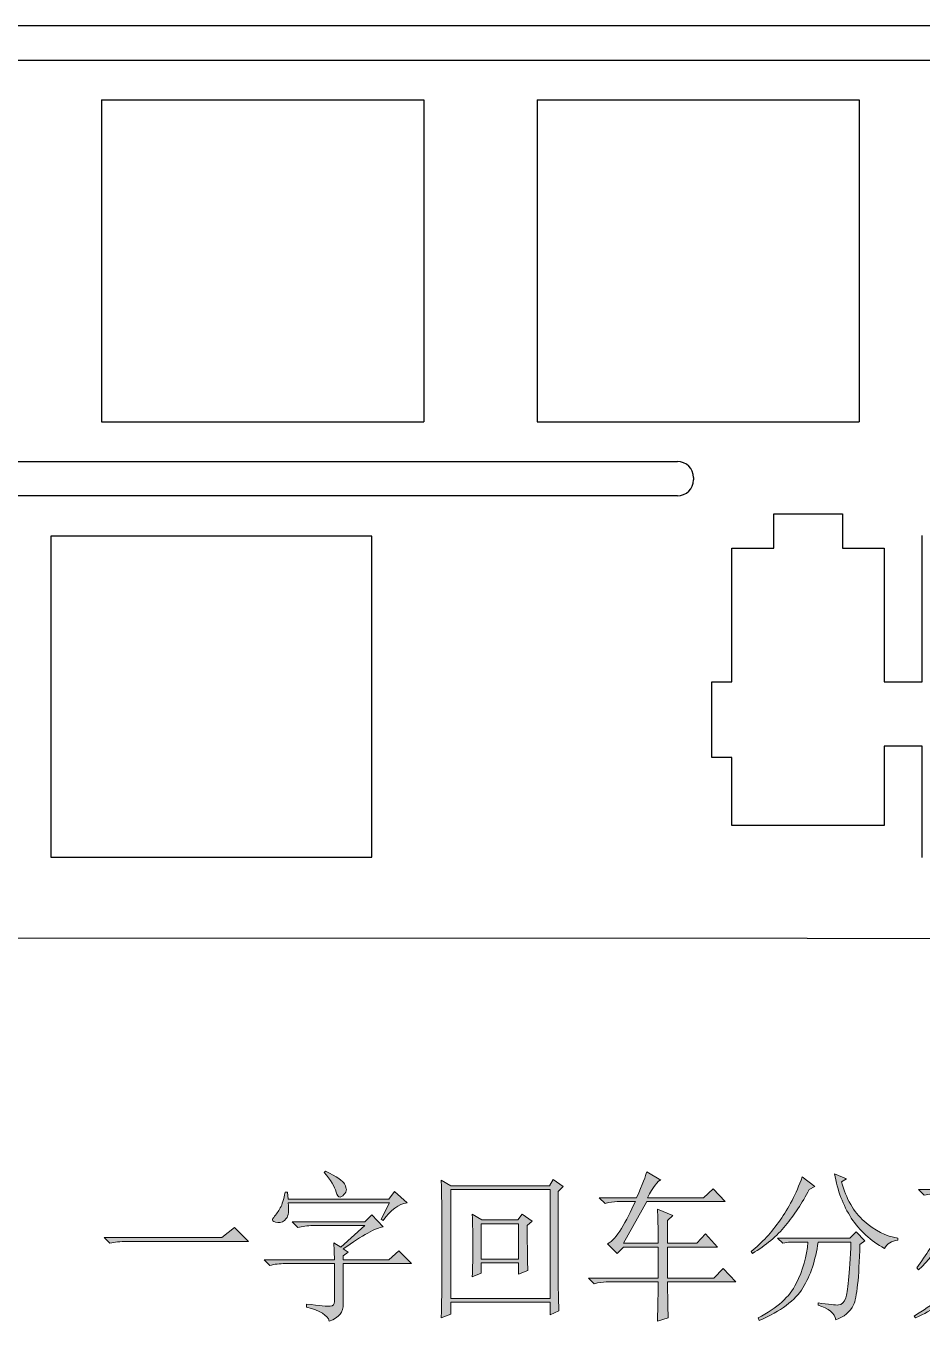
# Model space of a CAD drawing. Extents: x 1168 to 1833, y 1867 to 2135.
# Drawn here: x 1644.9 to 1684, y 2020.7 to 2077.2 of the extents above; entities that cross this region are included whole.
import ezdxf

# ---------------------------------------------------------------- set-up
doc = ezdxf.new("R2010")
doc.units = 0
doc.header["$MEASUREMENT"] = 0
doc.layers.add('_U+56FE_U+5C42 1', color=7, linetype='Continuous')

# ---------------------------------------------------------------- blocks, each defined once
blk = doc.blocks.new('block 2234')
at = {"layer": '_U+56FE_U+5C42 1'}
h = blk.add_hatch(color=7, dxfattribs=at)
h.dxf.hatch_style = 2
edge = h.paths.add_edge_path()
edge.add_spline(control_points=[(1658.386, 2023.372), (1658.386, 2023.537), (1658.376, 2023.785), (1658.357, 2024.116), (1658.357, 2024.116), (1658.662, 2023.924), (1658.662, 2023.924), (1658.662, 2023.924), (1659.71, 2024.861), (1659.71, 2024.861), (1659.71, 2024.861), (1657.447, 2024.861), (1657.447, 2024.861), (1657.209, 2024.861), (1656.988, 2024.834), (1656.785, 2024.778), (1656.785, 2024.778), (1656.537, 2025.027), (1656.537, 2025.027), (1656.537, 2025.027), (1659.71, 2025.027), (1659.71, 2025.027), (1659.71, 2025.027), (1660.014, 2025.33), (1660.014, 2025.33), (1660.014, 2025.33), (1660.51, 2024.807), (1660.51, 2024.807), (1660.197, 2024.77), (1659.617, 2024.447), (1658.771, 2023.841), (1658.771, 2023.841), (1658.992, 2023.703), (1658.992, 2023.703), (1658.992, 2023.703), (1658.771, 2023.537), (1658.771, 2023.537), (1658.771, 2023.537), (1658.771, 2023.372), (1658.771, 2023.372), (1658.771, 2023.372), (1660.758, 2023.372), (1660.758, 2023.372), (1660.758, 2023.372), (1661.199, 2023.758), (1661.199, 2023.758), (1661.199, 2023.758), (1661.751, 2023.206), (1661.751, 2023.206), (1661.751, 2023.206), (1658.771, 2023.206), (1658.771, 2023.206), (1658.771, 2023.206), (1658.771, 2021.44), (1658.771, 2021.44), (1658.79, 2021.092), (1658.588, 2020.843), (1658.165, 2020.696), (1658.092, 2020.953), (1657.76, 2021.155), (1657.172, 2021.303), (1657.172, 2021.303), (1657.172, 2021.44), (1657.172, 2021.44), (1657.742, 2021.367), (1658.086, 2021.335), (1658.206, 2021.344), (1658.326, 2021.354), (1658.386, 2021.422), (1658.386, 2021.551), (1658.386, 2021.551), (1658.386, 2023.206), (1658.386, 2023.206), (1658.386, 2023.206), (1656.234, 2023.206), (1656.234, 2023.206), (1655.994, 2023.206), (1655.773, 2023.179), (1655.572, 2023.123), (1655.572, 2023.123), (1655.323, 2023.372), (1655.323, 2023.372), (1655.323, 2023.372), (1658.386, 2023.372), (1658.386, 2023.372)], knot_values=[0, 0, 0, 0, 1, 1, 1, 2, 2, 2, 3, 3, 3, 4, 4, 4, 5, 5, 5, 6, 6, 6, 7, 7, 7, 8, 8, 8, 9, 9, 9, 10, 10, 10, 11, 11, 11, 12, 12, 12, 13, 13, 13, 14, 14, 14, 15, 15, 15, 16, 16, 16, 17, 17, 17, 18, 18, 18, 19, 19, 19, 20, 20, 20, 21, 21, 21, 22, 22, 22, 23, 23, 23, 24, 24, 24, 25, 25, 25, 26, 26, 26, 27, 27, 27, 28, 28, 28, 28], degree=3, periodic=0)
edge = h.paths.add_edge_path()
edge.add_spline(control_points=[(1658.523, 2026.021), (1658.523, 2026.021), (1658.771, 2026.021), (1658.771, 2026.021), (1658.771, 2026.021), (1660.758, 2026.021), (1660.758, 2026.021), (1660.758, 2026.021), (1661.006, 2026.351), (1661.006, 2026.351), (1661.006, 2026.351), (1661.559, 2025.854), (1661.559, 2025.854), (1661.189, 2025.8), (1660.841, 2025.542), (1660.51, 2025.082), (1660.51, 2025.082), (1660.427, 2025.138), (1660.427, 2025.138), (1660.427, 2025.138), (1660.785, 2025.854), (1660.785, 2025.854), (1660.785, 2025.854), (1656.371, 2025.854), (1656.371, 2025.854), (1656.408, 2025.523), (1656.381, 2025.293), (1656.289, 2025.165), (1656.197, 2025.036), (1656.072, 2024.98), (1655.916, 2024.999), (1655.76, 2025.018), (1655.682, 2025.055), (1655.682, 2025.109), (1655.682, 2025.146), (1655.7, 2025.183), (1655.737, 2025.22), (1655.848, 2025.349), (1655.944, 2025.486), (1656.027, 2025.634), (1656.109, 2025.781), (1656.179, 2026.011), (1656.234, 2026.323), (1656.234, 2026.323), (1656.344, 2026.323), (1656.344, 2026.323), (1656.344, 2026.323), (1656.371, 2026.021), (1656.371, 2026.021), (1656.371, 2026.021), (1658.523, 2026.021), (1658.523, 2026.021)], knot_values=[0, 0, 0, 0, 1, 1, 1, 2, 2, 2, 3, 3, 3, 4, 4, 4, 5, 5, 5, 6, 6, 6, 7, 7, 7, 8, 8, 8, 9, 9, 9, 10, 10, 10, 11, 11, 11, 12, 12, 12, 13, 13, 13, 14, 14, 14, 15, 15, 15, 16, 16, 16, 17, 17, 17, 17], degree=3, periodic=0)
edge = h.paths.add_edge_path()
edge.add_spline(control_points=[(1658.469, 2026.323), (1658.395, 2026.562), (1658.221, 2026.848), (1657.944, 2027.179), (1657.944, 2027.179), (1658, 2027.233), (1658, 2027.233), (1658.496, 2026.994), (1658.771, 2026.811), (1658.827, 2026.682), (1658.883, 2026.554), (1658.91, 2026.471), (1658.91, 2026.434), (1658.91, 2026.36), (1658.873, 2026.286), (1658.799, 2026.213), (1658.726, 2026.14), (1658.67, 2026.103), (1658.634, 2026.103), (1658.561, 2026.103), (1658.505, 2026.176), (1658.469, 2026.323)], knot_values=[0, 0, 0, 0, 1, 1, 1, 2, 2, 2, 3, 3, 3, 4, 4, 4, 5, 5, 5, 6, 6, 6, 7, 7, 7, 7], degree=3, periodic=0)
h = blk.add_hatch(color=7, dxfattribs=at)
h.dxf.hatch_style = 2
edge = h.paths.add_edge_path()
edge.add_spline(control_points=[(1672.621, 2026.848), (1672.492, 2026.811), (1672.299, 2026.554), (1672.041, 2026.075), (1672.041, 2026.075), (1674.496, 2026.075), (1674.496, 2026.075), (1674.496, 2026.075), (1674.91, 2026.461), (1674.91, 2026.461), (1674.91, 2026.461), (1675.434, 2025.91), (1675.434, 2025.91), (1675.434, 2025.91), (1672.014, 2025.91), (1672.014, 2025.91), (1672.014, 2025.91), (1670.992, 2024.089), (1670.992, 2024.089), (1670.992, 2024.089), (1672.51, 2024.089), (1672.51, 2024.089), (1672.51, 2024.788), (1672.5, 2025.284), (1672.482, 2025.579), (1672.482, 2025.579), (1673.145, 2025.303), (1673.145, 2025.303), (1673.145, 2025.303), (1672.924, 2025.082), (1672.924, 2025.082), (1672.924, 2025.082), (1672.924, 2024.089), (1672.924, 2024.089), (1672.924, 2024.089), (1674.193, 2024.089), (1674.193, 2024.089), (1674.193, 2024.089), (1674.579, 2024.503), (1674.579, 2024.503), (1674.579, 2024.503), (1675.104, 2023.924), (1675.104, 2023.924), (1675.104, 2023.924), (1672.924, 2023.924), (1672.924, 2023.924), (1672.924, 2023.924), (1672.924, 2022.571), (1672.924, 2022.571), (1672.924, 2022.571), (1674.938, 2022.571), (1674.938, 2022.571), (1674.938, 2022.571), (1675.352, 2022.985), (1675.352, 2022.985), (1675.352, 2022.985), (1675.903, 2022.406), (1675.903, 2022.406), (1675.903, 2022.406), (1672.924, 2022.406), (1672.924, 2022.406), (1672.924, 2021.836), (1672.934, 2021.312), (1672.951, 2020.834), (1672.951, 2020.834), (1672.482, 2020.696), (1672.482, 2020.696), (1672.5, 2021.376), (1672.51, 2021.946), (1672.51, 2022.406), (1672.51, 2022.406), (1670.248, 2022.406), (1670.248, 2022.406), (1670.101, 2022.406), (1669.926, 2022.379), (1669.724, 2022.323), (1669.724, 2022.323), (1669.476, 2022.571), (1669.476, 2022.571), (1669.476, 2022.571), (1672.51, 2022.571), (1672.51, 2022.571), (1672.51, 2022.571), (1672.51, 2023.924), (1672.51, 2023.924), (1672.51, 2023.924), (1670.992, 2023.924), (1670.992, 2023.924), (1670.992, 2023.924), (1670.717, 2023.647), (1670.717, 2023.647), (1670.717, 2023.647), (1670.303, 2024.062), (1670.303, 2024.062), (1670.506, 2024.172), (1670.707, 2024.396), (1670.91, 2024.737), (1671.112, 2025.077), (1671.314, 2025.469), (1671.518, 2025.91), (1671.518, 2025.91), (1670.717, 2025.91), (1670.717, 2025.91), (1670.569, 2025.91), (1670.395, 2025.882), (1670.193, 2025.827), (1670.193, 2025.827), (1669.944, 2026.075), (1669.944, 2026.075), (1669.944, 2026.075), (1671.572, 2026.075), (1671.572, 2026.075), (1671.83, 2026.664), (1671.977, 2027.041), (1672.014, 2027.206), (1672.014, 2027.206), (1672.621, 2026.848), (1672.621, 2026.848)], knot_values=[0, 0, 0, 0, 1, 1, 1, 2, 2, 2, 3, 3, 3, 4, 4, 4, 5, 5, 5, 6, 6, 6, 7, 7, 7, 8, 8, 8, 9, 9, 9, 10, 10, 10, 11, 11, 11, 12, 12, 12, 13, 13, 13, 14, 14, 14, 15, 15, 15, 16, 16, 16, 17, 17, 17, 18, 18, 18, 19, 19, 19, 20, 20, 20, 21, 21, 21, 22, 22, 22, 23, 23, 23, 24, 24, 24, 25, 25, 25, 26, 26, 26, 27, 27, 27, 28, 28, 28, 29, 29, 29, 30, 30, 30, 31, 31, 31, 32, 32, 32, 33, 33, 33, 34, 34, 34, 35, 35, 35, 36, 36, 36, 37, 37, 37, 38, 38, 38, 39, 39, 39, 39], degree=3, periodic=0)
h = blk.add_hatch(color=7, dxfattribs=at)
h.dxf.hatch_style = 2
edge = h.paths.add_edge_path()
edge.add_spline(control_points=[(1678.8, 2026.985), (1678.8, 2026.985), (1679.352, 2026.571), (1679.352, 2026.571), (1679.352, 2026.571), (1679.104, 2026.434), (1679.104, 2026.434), (1678.79, 2025.845), (1678.445, 2025.321), (1678.068, 2024.861), (1677.691, 2024.401), (1677.209, 2023.997), (1676.62, 2023.647), (1676.62, 2023.647), (1676.564, 2023.73), (1676.564, 2023.73), (1677.043, 2024.116), (1677.466, 2024.571), (1677.834, 2025.096), (1678.201, 2025.62), (1678.523, 2026.25), (1678.8, 2026.985)], knot_values=[0, 0, 0, 0, 1, 1, 1, 2, 2, 2, 3, 3, 3, 4, 4, 4, 5, 5, 5, 6, 6, 6, 7, 7, 7, 7], degree=3, periodic=0)
edge = h.paths.add_edge_path()
edge.add_spline(control_points=[(1677.724, 2024.31), (1677.724, 2024.31), (1680.869, 2024.31), (1680.869, 2024.31), (1680.869, 2024.31), (1681.145, 2024.586), (1681.145, 2024.586), (1681.145, 2024.586), (1681.531, 2024.199), (1681.531, 2024.199), (1681.531, 2024.199), (1681.311, 2024.034), (1681.311, 2024.034), (1681.273, 2022.581), (1681.182, 2021.703), (1681.034, 2021.399), (1680.887, 2021.096), (1680.629, 2020.88), (1680.262, 2020.751), (1680.207, 2021.045), (1679.949, 2021.257), (1679.489, 2021.386), (1679.489, 2021.386), (1679.489, 2021.496), (1679.489, 2021.496), (1679.949, 2021.422), (1680.248, 2021.391), (1680.386, 2021.399), (1680.523, 2021.409), (1680.629, 2021.514), (1680.703, 2021.717), (1680.776, 2021.919), (1680.85, 2022.728), (1680.924, 2024.145), (1680.924, 2024.145), (1679.489, 2024.145), (1679.489, 2024.145), (1679.379, 2023.354), (1679.158, 2022.687), (1678.827, 2022.145), (1678.496, 2021.602), (1677.861, 2021.128), (1676.924, 2020.724), (1676.924, 2020.724), (1676.869, 2020.834), (1676.869, 2020.834), (1677.696, 2021.257), (1678.252, 2021.758), (1678.537, 2022.337), (1678.822, 2022.917), (1678.992, 2023.519), (1679.048, 2024.145), (1679.048, 2024.145), (1678.193, 2024.145), (1678.193, 2024.145), (1678.193, 2024.145), (1677.944, 2024.089), (1677.944, 2024.089), (1677.944, 2024.089), (1677.724, 2024.31), (1677.724, 2024.31)], knot_values=[0, 0, 0, 0, 1, 1, 1, 2, 2, 2, 3, 3, 3, 4, 4, 4, 5, 5, 5, 6, 6, 6, 7, 7, 7, 8, 8, 8, 9, 9, 9, 10, 10, 10, 11, 11, 11, 12, 12, 12, 13, 13, 13, 14, 14, 14, 15, 15, 15, 16, 16, 16, 17, 17, 17, 18, 18, 18, 19, 19, 19, 20, 20, 20, 20], degree=3, periodic=0)
edge = h.paths.add_edge_path()
edge.add_spline(control_points=[(1680.73, 2026.902), (1680.73, 2026.902), (1680.51, 2026.765), (1680.51, 2026.765), (1680.713, 2026.029), (1681.043, 2025.459), (1681.503, 2025.055), (1681.963, 2024.649), (1682.45, 2024.401), (1682.965, 2024.31), (1682.965, 2024.31), (1682.965, 2024.227), (1682.965, 2024.227), (1682.689, 2024.189), (1682.496, 2024.07), (1682.386, 2023.868), (1681.779, 2024.199), (1681.297, 2024.641), (1680.938, 2025.192), (1680.579, 2025.744), (1680.335, 2026.388), (1680.207, 2027.123), (1680.207, 2027.123), (1680.73, 2026.902), (1680.73, 2026.902)], knot_values=[0, 0, 0, 0, 1, 1, 1, 2, 2, 2, 3, 3, 3, 4, 4, 4, 5, 5, 5, 6, 6, 6, 7, 7, 7, 8, 8, 8, 8], degree=3, periodic=0)
h = blk.add_hatch(color=7, dxfattribs=at)
h.dxf.hatch_style = 2
edge = h.paths.add_edge_path()
edge.add_spline(control_points=[(1683.875, 2026.434), (1683.875, 2026.434), (1686.771, 2026.434), (1686.771, 2026.434), (1686.771, 2026.434), (1687.131, 2026.792), (1687.131, 2026.792), (1687.131, 2026.792), (1687.654, 2026.269), (1687.654, 2026.269), (1687.654, 2026.269), (1685.834, 2026.269), (1685.834, 2026.269), (1685.687, 2025.827), (1685.539, 2025.432), (1685.393, 2025.082), (1685.393, 2025.082), (1686.496, 2025.082), (1686.496, 2025.082), (1686.496, 2025.082), (1686.744, 2025.358), (1686.744, 2025.358), (1686.744, 2025.358), (1687.213, 2024.944), (1687.213, 2024.944), (1687.213, 2024.944), (1686.938, 2024.778), (1686.938, 2024.778), (1686.754, 2024.062), (1686.556, 2023.5), (1686.344, 2023.096), (1686.133, 2022.691), (1685.834, 2022.3), (1685.447, 2021.924), (1685.062, 2021.546), (1684.491, 2021.184), (1683.737, 2020.834), (1683.737, 2020.834), (1683.682, 2020.917), (1683.682, 2020.917), (1684.491, 2021.395), (1685.112, 2021.928), (1685.545, 2022.517), (1685.977, 2023.104), (1686.312, 2023.905), (1686.551, 2024.917), (1686.551, 2024.917), (1685.338, 2024.917), (1685.338, 2024.917), (1685.245, 2024.732), (1685.145, 2024.539), (1685.034, 2024.337), (1685.512, 2023.951), (1685.737, 2023.656), (1685.71, 2023.454), (1685.683, 2023.252), (1685.631, 2023.123), (1685.559, 2023.068), (1685.559, 2023.068), (1685.42, 2022.985), (1685.42, 2022.985), (1685.347, 2022.985), (1685.301, 2023.096), (1685.282, 2023.316), (1685.245, 2023.593), (1685.145, 2023.896), (1684.979, 2024.227), (1684.648, 2023.767), (1684.279, 2023.335), (1683.875, 2022.931), (1683.875, 2022.931), (1683.793, 2023.013), (1683.793, 2023.013), (1684.215, 2023.583), (1684.547, 2024.126), (1684.785, 2024.641), (1685.024, 2025.155), (1685.209, 2025.698), (1685.338, 2026.269), (1685.338, 2026.269), (1684.785, 2026.269), (1684.785, 2026.269), (1684.547, 2026.269), (1684.326, 2026.241), (1684.123, 2026.186), (1684.123, 2026.186), (1683.875, 2026.434), (1683.875, 2026.434)], knot_values=[0, 0, 0, 0, 1, 1, 1, 2, 2, 2, 3, 3, 3, 4, 4, 4, 5, 5, 5, 6, 6, 6, 7, 7, 7, 8, 8, 8, 9, 9, 9, 10, 10, 10, 11, 11, 11, 12, 12, 12, 13, 13, 13, 14, 14, 14, 15, 15, 15, 16, 16, 16, 17, 17, 17, 18, 18, 18, 19, 19, 19, 20, 20, 20, 21, 21, 21, 22, 22, 22, 23, 23, 23, 24, 24, 24, 25, 25, 25, 26, 26, 26, 27, 27, 27, 28, 28, 28, 29, 29, 29, 29], degree=3, periodic=0)
edge = h.paths.add_edge_path()
edge.add_spline(control_points=[(1687.793, 2022.13), (1687.811, 2022.773), (1687.82, 2023.445), (1687.82, 2024.145), (1687.82, 2024.843), (1687.811, 2025.44), (1687.793, 2025.938), (1687.793, 2025.938), (1688.399, 2025.689), (1688.399, 2025.689), (1688.399, 2025.689), (1688.179, 2025.469), (1688.179, 2025.469), (1688.179, 2025.469), (1688.179, 2023.206), (1688.179, 2023.206), (1688.179, 2022.894), (1688.188, 2022.59), (1688.207, 2022.296), (1688.207, 2022.296), (1687.793, 2022.13), (1687.793, 2022.13)], knot_values=[0, 0, 0, 0, 1, 1, 1, 2, 2, 2, 3, 3, 3, 4, 4, 4, 5, 5, 5, 6, 6, 6, 7, 7, 7, 7], degree=3, periodic=0)
edge = h.paths.add_edge_path()
edge.add_spline(control_points=[(1689.145, 2025.771), (1689.145, 2026.434), (1689.135, 2026.875), (1689.117, 2027.096), (1689.117, 2027.096), (1689.752, 2026.82), (1689.752, 2026.82), (1689.752, 2026.82), (1689.531, 2026.6), (1689.531, 2026.6), (1689.531, 2026.6), (1689.531, 2021.661), (1689.531, 2021.661), (1689.549, 2021.202), (1689.318, 2020.898), (1688.841, 2020.751), (1688.822, 2021.063), (1688.482, 2021.284), (1687.82, 2021.413), (1687.82, 2021.413), (1687.82, 2021.523), (1687.82, 2021.523), (1688.335, 2021.486), (1688.685, 2021.464), (1688.869, 2021.454), (1689.053, 2021.445), (1689.145, 2021.561), (1689.145, 2021.799), (1689.145, 2021.799), (1689.145, 2025.771), (1689.145, 2025.771)], knot_values=[0, 0, 0, 0, 1, 1, 1, 2, 2, 2, 3, 3, 3, 4, 4, 4, 5, 5, 5, 6, 6, 6, 7, 7, 7, 8, 8, 8, 9, 9, 9, 10, 10, 10, 10], degree=3, periodic=0)
h = blk.add_hatch(color=7, dxfattribs=at)
h.dxf.hatch_style = 2
edge = h.paths.add_edge_path()
edge.add_spline(control_points=[(1668.151, 2026.351), (1668.151, 2026.351), (1668.151, 2022.6), (1668.151, 2022.6), (1668.151, 2022.176), (1668.16, 2021.688), (1668.18, 2021.138), (1668.18, 2021.138), (1667.793, 2020.972), (1667.793, 2020.972), (1667.793, 2020.972), (1667.793, 2021.523), (1667.793, 2021.523), (1667.793, 2021.523), (1663.462, 2021.523), (1663.462, 2021.523), (1663.462, 2021.523), (1663.462, 2020.999), (1663.462, 2020.999), (1663.462, 2020.999), (1663.048, 2020.834), (1663.048, 2020.834), (1663.066, 2021.33), (1663.076, 2022.332), (1663.076, 2023.841), (1663.076, 2025.349), (1663.066, 2026.351), (1663.048, 2026.848), (1663.048, 2026.848), (1663.462, 2026.6), (1663.462, 2026.6), (1663.462, 2026.6), (1667.766, 2026.6), (1667.766, 2026.6), (1667.766, 2026.6), (1667.931, 2026.875), (1667.931, 2026.875), (1667.931, 2026.875), (1668.372, 2026.571), (1668.372, 2026.571), (1668.372, 2026.571), (1668.151, 2026.351), (1668.151, 2026.351)], knot_values=[0, 0, 0, 0, 1, 1, 1, 2, 2, 2, 3, 3, 3, 4, 4, 4, 5, 5, 5, 6, 6, 6, 7, 7, 7, 8, 8, 8, 9, 9, 9, 10, 10, 10, 11, 11, 11, 12, 12, 12, 13, 13, 13, 14, 14, 14, 14], degree=3, periodic=0)
h.paths.add_polyline_path([(1663.462, 2026.434), (1663.462, 2021.688), (1667.793, 2021.688), (1667.793, 2026.434)])
edge = h.paths.add_edge_path()
edge.add_spline(control_points=[(1664.4, 2022.627), (1664.418, 2023.031), (1664.428, 2023.478), (1664.428, 2023.965), (1664.428, 2024.452), (1664.418, 2024.917), (1664.4, 2025.358), (1664.4, 2025.358), (1664.813, 2025.109), (1664.813, 2025.109), (1664.813, 2025.109), (1666.387, 2025.109), (1666.387, 2025.109), (1666.387, 2025.109), (1666.579, 2025.358), (1666.579, 2025.358), (1666.579, 2025.358), (1667.021, 2025.055), (1667.021, 2025.055), (1667.021, 2025.055), (1666.8, 2024.861), (1666.8, 2024.861), (1666.8, 2023.85), (1666.809, 2023.196), (1666.828, 2022.902), (1666.828, 2022.902), (1666.414, 2022.737), (1666.414, 2022.737), (1666.414, 2022.737), (1666.414, 2023.233), (1666.414, 2023.233), (1666.414, 2023.233), (1664.786, 2023.233), (1664.786, 2023.233), (1664.786, 2023.233), (1664.786, 2022.792), (1664.786, 2022.792), (1664.786, 2022.792), (1664.4, 2022.627), (1664.4, 2022.627)], knot_values=[0, 0, 0, 0, 1, 1, 1, 2, 2, 2, 3, 3, 3, 4, 4, 4, 5, 5, 5, 6, 6, 6, 7, 7, 7, 8, 8, 8, 9, 9, 9, 10, 10, 10, 11, 11, 11, 12, 12, 12, 13, 13, 13, 13], degree=3, periodic=0)
h.paths.add_polyline_path([(1664.786, 2024.944), (1664.786, 2023.399), (1666.414, 2023.399), (1666.414, 2024.944)])
h = blk.add_hatch(color=7, dxfattribs=at)
h.dxf.hatch_style = 2
edge = h.paths.add_edge_path()
edge.add_spline(control_points=[(1648.344, 2024.337), (1648.344, 2024.337), (1653.475, 2024.337), (1653.475, 2024.337), (1653.475, 2024.337), (1654.027, 2024.778), (1654.027, 2024.778), (1654.027, 2024.778), (1654.634, 2024.172), (1654.634, 2024.172), (1654.634, 2024.172), (1649.338, 2024.172), (1649.338, 2024.172), (1649.043, 2024.172), (1648.795, 2024.145), (1648.592, 2024.089), (1648.592, 2024.089), (1648.344, 2024.337), (1648.344, 2024.337)], knot_values=[0, 0, 0, 0, 1, 1, 1, 2, 2, 2, 3, 3, 3, 4, 4, 4, 5, 5, 5, 6, 6, 6, 6], degree=3, periodic=0)
at = {"layer": '_U+56FE_U+5C42 1', "lineweight": 0}
for points in [[(1663.462, 2026.434), (1663.462, 2021.688), (1667.793, 2021.688), (1667.793, 2026.434), (1663.462, 2026.434)], [(1664.786, 2024.944), (1664.786, 2023.399), (1666.414, 2023.399), (1666.414, 2024.944), (1664.786, 2024.944)]]:
    blk.add_lwpolyline(points, dxfattribs=at)
for points, knots in [([(1658.469, 2026.323), (1658.395, 2026.562), (1658.221, 2026.848), (1657.944, 2027.179), (1657.944, 2027.179), (1658, 2027.233), (1658, 2027.233), (1658.496, 2026.994), (1658.771, 2026.811), (1658.827, 2026.682), (1658.883, 2026.554), (1658.91, 2026.471), (1658.91, 2026.434), (1658.91, 2026.36), (1658.873, 2026.286), (1658.799, 2026.213), (1658.726, 2026.14), (1658.67, 2026.103), (1658.634, 2026.103), (1658.561, 2026.103), (1658.505, 2026.176), (1658.469, 2026.323)], [0, 0, 0, 0, 1, 1, 1, 2, 2, 2, 3, 3, 3, 4, 4, 4, 5, 5, 5, 6, 6, 6, 7, 7, 7, 7]), ([(1672.621, 2026.848), (1672.492, 2026.811), (1672.299, 2026.554), (1672.041, 2026.075), (1672.041, 2026.075), (1674.496, 2026.075), (1674.496, 2026.075), (1674.496, 2026.075), (1674.91, 2026.461), (1674.91, 2026.461), (1674.91, 2026.461), (1675.434, 2025.91), (1675.434, 2025.91), (1675.434, 2025.91), (1672.014, 2025.91), (1672.014, 2025.91), (1672.014, 2025.91), (1670.992, 2024.089), (1670.992, 2024.089), (1670.992, 2024.089), (1672.51, 2024.089), (1672.51, 2024.089), (1672.51, 2024.788), (1672.5, 2025.284), (1672.482, 2025.579), (1672.482, 2025.579), (1673.145, 2025.303), (1673.145, 2025.303), (1673.145, 2025.303), (1672.924, 2025.082), (1672.924, 2025.082), (1672.924, 2025.082), (1672.924, 2024.089), (1672.924, 2024.089), (1672.924, 2024.089), (1674.193, 2024.089), (1674.193, 2024.089), (1674.193, 2024.089), (1674.579, 2024.503), (1674.579, 2024.503), (1674.579, 2024.503), (1675.104, 2023.924), (1675.104, 2023.924), (1675.104, 2023.924), (1672.924, 2023.924), (1672.924, 2023.924), (1672.924, 2023.924), (1672.924, 2022.571), (1672.924, 2022.571), (1672.924, 2022.571), (1674.938, 2022.571), (1674.938, 2022.571), (1674.938, 2022.571), (1675.352, 2022.985), (1675.352, 2022.985), (1675.352, 2022.985), (1675.903, 2022.406), (1675.903, 2022.406), (1675.903, 2022.406), (1672.924, 2022.406), (1672.924, 2022.406), (1672.924, 2021.836), (1672.934, 2021.312), (1672.951, 2020.834), (1672.951, 2020.834), (1672.482, 2020.696), (1672.482, 2020.696), (1672.5, 2021.376), (1672.51, 2021.946), (1672.51, 2022.406), (1672.51, 2022.406), (1670.248, 2022.406), (1670.248, 2022.406), (1670.101, 2022.406), (1669.926, 2022.379), (1669.724, 2022.323), (1669.724, 2022.323), (1669.476, 2022.571), (1669.476, 2022.571), (1669.476, 2022.571), (1672.51, 2022.571), (1672.51, 2022.571), (1672.51, 2022.571), (1672.51, 2023.924), (1672.51, 2023.924), (1672.51, 2023.924), (1670.992, 2023.924), (1670.992, 2023.924), (1670.992, 2023.924), (1670.717, 2023.647), (1670.717, 2023.647), (1670.717, 2023.647), (1670.303, 2024.062), (1670.303, 2024.062), (1670.506, 2024.172), (1670.707, 2024.396), (1670.91, 2024.737), (1671.112, 2025.077), (1671.314, 2025.469), (1671.518, 2025.91), (1671.518, 2025.91), (1670.717, 2025.91), (1670.717, 2025.91), (1670.569, 2025.91), (1670.395, 2025.882), (1670.193, 2025.827), (1670.193, 2025.827), (1669.944, 2026.075), (1669.944, 2026.075), (1669.944, 2026.075), (1671.572, 2026.075), (1671.572, 2026.075), (1671.83, 2026.664), (1671.977, 2027.041), (1672.014, 2027.206), (1672.014, 2027.206), (1672.621, 2026.848), (1672.621, 2026.848)], [0, 0, 0, 0, 1, 1, 1, 2, 2, 2, 3, 3, 3, 4, 4, 4, 5, 5, 5, 6, 6, 6, 7, 7, 7, 8, 8, 8, 9, 9, 9, 10, 10, 10, 11, 11, 11, 12, 12, 12, 13, 13, 13, 14, 14, 14, 15, 15, 15, 16, 16, 16, 17, 17, 17, 18, 18, 18, 19, 19, 19, 20, 20, 20, 21, 21, 21, 22, 22, 22, 23, 23, 23, 24, 24, 24, 25, 25, 25, 26, 26, 26, 27, 27, 27, 28, 28, 28, 29, 29, 29, 30, 30, 30, 31, 31, 31, 32, 32, 32, 33, 33, 33, 34, 34, 34, 35, 35, 35, 36, 36, 36, 37, 37, 37, 38, 38, 38, 39, 39, 39, 39]), ([(1678.8, 2026.985), (1678.8, 2026.985), (1679.352, 2026.571), (1679.352, 2026.571), (1679.352, 2026.571), (1679.104, 2026.434), (1679.104, 2026.434), (1678.79, 2025.845), (1678.445, 2025.321), (1678.068, 2024.861), (1677.691, 2024.401), (1677.209, 2023.997), (1676.62, 2023.647), (1676.62, 2023.647), (1676.564, 2023.73), (1676.564, 2023.73), (1677.043, 2024.116), (1677.466, 2024.571), (1677.834, 2025.096), (1678.201, 2025.62), (1678.523, 2026.25), (1678.8, 2026.985)], [0, 0, 0, 0, 1, 1, 1, 2, 2, 2, 3, 3, 3, 4, 4, 4, 5, 5, 5, 6, 6, 6, 7, 7, 7, 7]), ([(1680.73, 2026.902), (1680.73, 2026.902), (1680.51, 2026.765), (1680.51, 2026.765), (1680.713, 2026.029), (1681.043, 2025.459), (1681.503, 2025.055), (1681.963, 2024.649), (1682.45, 2024.401), (1682.965, 2024.31), (1682.965, 2024.31), (1682.965, 2024.227), (1682.965, 2024.227), (1682.689, 2024.189), (1682.496, 2024.07), (1682.386, 2023.868), (1681.779, 2024.199), (1681.297, 2024.641), (1680.938, 2025.192), (1680.579, 2025.744), (1680.335, 2026.388), (1680.207, 2027.123), (1680.207, 2027.123), (1680.73, 2026.902), (1680.73, 2026.902)], [0, 0, 0, 0, 1, 1, 1, 2, 2, 2, 3, 3, 3, 4, 4, 4, 5, 5, 5, 6, 6, 6, 7, 7, 7, 8, 8, 8, 8]), ([(1668.151, 2026.351), (1668.151, 2026.351), (1668.151, 2022.6), (1668.151, 2022.6), (1668.151, 2022.176), (1668.16, 2021.688), (1668.18, 2021.138), (1668.18, 2021.138), (1667.793, 2020.972), (1667.793, 2020.972), (1667.793, 2020.972), (1667.793, 2021.523), (1667.793, 2021.523), (1667.793, 2021.523), (1663.462, 2021.523), (1663.462, 2021.523), (1663.462, 2021.523), (1663.462, 2020.999), (1663.462, 2020.999), (1663.462, 2020.999), (1663.048, 2020.834), (1663.048, 2020.834), (1663.066, 2021.33), (1663.076, 2022.332), (1663.076, 2023.841), (1663.076, 2025.349), (1663.066, 2026.351), (1663.048, 2026.848), (1663.048, 2026.848), (1663.462, 2026.6), (1663.462, 2026.6), (1663.462, 2026.6), (1667.766, 2026.6), (1667.766, 2026.6), (1667.766, 2026.6), (1667.931, 2026.875), (1667.931, 2026.875), (1667.931, 2026.875), (1668.372, 2026.571), (1668.372, 2026.571), (1668.372, 2026.571), (1668.151, 2026.351), (1668.151, 2026.351)], [0, 0, 0, 0, 1, 1, 1, 2, 2, 2, 3, 3, 3, 4, 4, 4, 5, 5, 5, 6, 6, 6, 7, 7, 7, 8, 8, 8, 9, 9, 9, 10, 10, 10, 11, 11, 11, 12, 12, 12, 13, 13, 13, 14, 14, 14, 14]), ([(1683.875, 2026.434), (1683.875, 2026.434), (1686.771, 2026.434), (1686.771, 2026.434), (1686.771, 2026.434), (1687.131, 2026.792), (1687.131, 2026.792), (1687.131, 2026.792), (1687.654, 2026.269), (1687.654, 2026.269), (1687.654, 2026.269), (1685.834, 2026.269), (1685.834, 2026.269), (1685.687, 2025.827), (1685.539, 2025.432), (1685.393, 2025.082), (1685.393, 2025.082), (1686.496, 2025.082), (1686.496, 2025.082), (1686.496, 2025.082), (1686.744, 2025.358), (1686.744, 2025.358), (1686.744, 2025.358), (1687.213, 2024.944), (1687.213, 2024.944), (1687.213, 2024.944), (1686.938, 2024.778), (1686.938, 2024.778), (1686.754, 2024.062), (1686.556, 2023.5), (1686.344, 2023.096), (1686.133, 2022.691), (1685.834, 2022.3), (1685.447, 2021.924), (1685.062, 2021.546), (1684.491, 2021.184), (1683.737, 2020.834), (1683.737, 2020.834), (1683.682, 2020.917), (1683.682, 2020.917), (1684.491, 2021.395), (1685.112, 2021.928), (1685.545, 2022.517), (1685.977, 2023.104), (1686.312, 2023.905), (1686.551, 2024.917), (1686.551, 2024.917), (1685.338, 2024.917), (1685.338, 2024.917), (1685.245, 2024.732), (1685.145, 2024.539), (1685.034, 2024.337), (1685.512, 2023.951), (1685.737, 2023.656), (1685.71, 2023.454), (1685.683, 2023.252), (1685.631, 2023.123), (1685.559, 2023.068), (1685.559, 2023.068), (1685.42, 2022.985), (1685.42, 2022.985), (1685.347, 2022.985), (1685.301, 2023.096), (1685.282, 2023.316), (1685.245, 2023.593), (1685.145, 2023.896), (1684.979, 2024.227), (1684.648, 2023.767), (1684.279, 2023.335), (1683.875, 2022.931), (1683.875, 2022.931), (1683.793, 2023.013), (1683.793, 2023.013), (1684.215, 2023.583), (1684.547, 2024.126), (1684.785, 2024.641), (1685.024, 2025.155), (1685.209, 2025.698), (1685.338, 2026.269), (1685.338, 2026.269), (1684.785, 2026.269), (1684.785, 2026.269), (1684.547, 2026.269), (1684.326, 2026.241), (1684.123, 2026.186), (1684.123, 2026.186), (1683.875, 2026.434), (1683.875, 2026.434)], [0, 0, 0, 0, 1, 1, 1, 2, 2, 2, 3, 3, 3, 4, 4, 4, 5, 5, 5, 6, 6, 6, 7, 7, 7, 8, 8, 8, 9, 9, 9, 10, 10, 10, 11, 11, 11, 12, 12, 12, 13, 13, 13, 14, 14, 14, 15, 15, 15, 16, 16, 16, 17, 17, 17, 18, 18, 18, 19, 19, 19, 20, 20, 20, 21, 21, 21, 22, 22, 22, 23, 23, 23, 24, 24, 24, 25, 25, 25, 26, 26, 26, 27, 27, 27, 28, 28, 28, 29, 29, 29, 29]), ([(1658.523, 2026.021), (1658.523, 2026.021), (1658.771, 2026.021), (1658.771, 2026.021), (1658.771, 2026.021), (1660.758, 2026.021), (1660.758, 2026.021), (1660.758, 2026.021), (1661.006, 2026.351), (1661.006, 2026.351), (1661.006, 2026.351), (1661.559, 2025.854), (1661.559, 2025.854), (1661.189, 2025.8), (1660.841, 2025.542), (1660.51, 2025.082), (1660.51, 2025.082), (1660.427, 2025.138), (1660.427, 2025.138), (1660.427, 2025.138), (1660.785, 2025.854), (1660.785, 2025.854), (1660.785, 2025.854), (1656.371, 2025.854), (1656.371, 2025.854), (1656.408, 2025.523), (1656.381, 2025.293), (1656.289, 2025.165), (1656.197, 2025.036), (1656.072, 2024.98), (1655.916, 2024.999), (1655.76, 2025.018), (1655.682, 2025.055), (1655.682, 2025.109), (1655.682, 2025.146), (1655.7, 2025.183), (1655.737, 2025.22), (1655.848, 2025.349), (1655.944, 2025.486), (1656.027, 2025.634), (1656.109, 2025.781), (1656.179, 2026.011), (1656.234, 2026.323), (1656.234, 2026.323), (1656.344, 2026.323), (1656.344, 2026.323), (1656.344, 2026.323), (1656.371, 2026.021), (1656.371, 2026.021), (1656.371, 2026.021), (1658.523, 2026.021), (1658.523, 2026.021)], [0, 0, 0, 0, 1, 1, 1, 2, 2, 2, 3, 3, 3, 4, 4, 4, 5, 5, 5, 6, 6, 6, 7, 7, 7, 8, 8, 8, 9, 9, 9, 10, 10, 10, 11, 11, 11, 12, 12, 12, 13, 13, 13, 14, 14, 14, 15, 15, 15, 16, 16, 16, 17, 17, 17, 17]), ([(1658.386, 2023.372), (1658.386, 2023.537), (1658.376, 2023.785), (1658.357, 2024.116), (1658.357, 2024.116), (1658.662, 2023.924), (1658.662, 2023.924), (1658.662, 2023.924), (1659.71, 2024.861), (1659.71, 2024.861), (1659.71, 2024.861), (1657.447, 2024.861), (1657.447, 2024.861), (1657.209, 2024.861), (1656.988, 2024.834), (1656.785, 2024.778), (1656.785, 2024.778), (1656.537, 2025.027), (1656.537, 2025.027), (1656.537, 2025.027), (1659.71, 2025.027), (1659.71, 2025.027), (1659.71, 2025.027), (1660.014, 2025.33), (1660.014, 2025.33), (1660.014, 2025.33), (1660.51, 2024.807), (1660.51, 2024.807), (1660.197, 2024.77), (1659.617, 2024.447), (1658.771, 2023.841), (1658.771, 2023.841), (1658.992, 2023.703), (1658.992, 2023.703), (1658.992, 2023.703), (1658.771, 2023.537), (1658.771, 2023.537), (1658.771, 2023.537), (1658.771, 2023.372), (1658.771, 2023.372), (1658.771, 2023.372), (1660.758, 2023.372), (1660.758, 2023.372), (1660.758, 2023.372), (1661.199, 2023.758), (1661.199, 2023.758), (1661.199, 2023.758), (1661.751, 2023.206), (1661.751, 2023.206), (1661.751, 2023.206), (1658.771, 2023.206), (1658.771, 2023.206), (1658.771, 2023.206), (1658.771, 2021.44), (1658.771, 2021.44), (1658.79, 2021.092), (1658.588, 2020.843), (1658.165, 2020.696), (1658.092, 2020.953), (1657.76, 2021.155), (1657.172, 2021.303), (1657.172, 2021.303), (1657.172, 2021.44), (1657.172, 2021.44), (1657.742, 2021.367), (1658.086, 2021.335), (1658.206, 2021.344), (1658.326, 2021.354), (1658.386, 2021.422), (1658.386, 2021.551), (1658.386, 2021.551), (1658.386, 2023.206), (1658.386, 2023.206), (1658.386, 2023.206), (1656.234, 2023.206), (1656.234, 2023.206), (1655.994, 2023.206), (1655.773, 2023.179), (1655.572, 2023.123), (1655.572, 2023.123), (1655.323, 2023.372), (1655.323, 2023.372), (1655.323, 2023.372), (1658.386, 2023.372), (1658.386, 2023.372)], [0, 0, 0, 0, 1, 1, 1, 2, 2, 2, 3, 3, 3, 4, 4, 4, 5, 5, 5, 6, 6, 6, 7, 7, 7, 8, 8, 8, 9, 9, 9, 10, 10, 10, 11, 11, 11, 12, 12, 12, 13, 13, 13, 14, 14, 14, 15, 15, 15, 16, 16, 16, 17, 17, 17, 18, 18, 18, 19, 19, 19, 20, 20, 20, 21, 21, 21, 22, 22, 22, 23, 23, 23, 24, 24, 24, 25, 25, 25, 26, 26, 26, 27, 27, 27, 28, 28, 28, 28]), ([(1664.4, 2022.627), (1664.418, 2023.031), (1664.428, 2023.478), (1664.428, 2023.965), (1664.428, 2024.452), (1664.418, 2024.917), (1664.4, 2025.358), (1664.4, 2025.358), (1664.813, 2025.109), (1664.813, 2025.109), (1664.813, 2025.109), (1666.387, 2025.109), (1666.387, 2025.109), (1666.387, 2025.109), (1666.579, 2025.358), (1666.579, 2025.358), (1666.579, 2025.358), (1667.021, 2025.055), (1667.021, 2025.055), (1667.021, 2025.055), (1666.8, 2024.861), (1666.8, 2024.861), (1666.8, 2023.85), (1666.809, 2023.196), (1666.828, 2022.902), (1666.828, 2022.902), (1666.414, 2022.737), (1666.414, 2022.737), (1666.414, 2022.737), (1666.414, 2023.233), (1666.414, 2023.233), (1666.414, 2023.233), (1664.786, 2023.233), (1664.786, 2023.233), (1664.786, 2023.233), (1664.786, 2022.792), (1664.786, 2022.792), (1664.786, 2022.792), (1664.4, 2022.627), (1664.4, 2022.627)], [0, 0, 0, 0, 1, 1, 1, 2, 2, 2, 3, 3, 3, 4, 4, 4, 5, 5, 5, 6, 6, 6, 7, 7, 7, 8, 8, 8, 9, 9, 9, 10, 10, 10, 11, 11, 11, 12, 12, 12, 13, 13, 13, 13]), ([(1648.344, 2024.337), (1648.344, 2024.337), (1653.475, 2024.337), (1653.475, 2024.337), (1653.475, 2024.337), (1654.027, 2024.778), (1654.027, 2024.778), (1654.027, 2024.778), (1654.634, 2024.172), (1654.634, 2024.172), (1654.634, 2024.172), (1649.338, 2024.172), (1649.338, 2024.172), (1649.043, 2024.172), (1648.795, 2024.145), (1648.592, 2024.089), (1648.592, 2024.089), (1648.344, 2024.337), (1648.344, 2024.337)], [0, 0, 0, 0, 1, 1, 1, 2, 2, 2, 3, 3, 3, 4, 4, 4, 5, 5, 5, 6, 6, 6, 6]), ([(1677.724, 2024.31), (1677.724, 2024.31), (1680.869, 2024.31), (1680.869, 2024.31), (1680.869, 2024.31), (1681.145, 2024.586), (1681.145, 2024.586), (1681.145, 2024.586), (1681.531, 2024.199), (1681.531, 2024.199), (1681.531, 2024.199), (1681.311, 2024.034), (1681.311, 2024.034), (1681.273, 2022.581), (1681.182, 2021.703), (1681.034, 2021.399), (1680.887, 2021.096), (1680.629, 2020.88), (1680.262, 2020.751), (1680.207, 2021.045), (1679.949, 2021.257), (1679.489, 2021.386), (1679.489, 2021.386), (1679.489, 2021.496), (1679.489, 2021.496), (1679.949, 2021.422), (1680.248, 2021.391), (1680.386, 2021.399), (1680.523, 2021.409), (1680.629, 2021.514), (1680.703, 2021.717), (1680.776, 2021.919), (1680.85, 2022.728), (1680.924, 2024.145), (1680.924, 2024.145), (1679.489, 2024.145), (1679.489, 2024.145), (1679.379, 2023.354), (1679.158, 2022.687), (1678.827, 2022.145), (1678.496, 2021.602), (1677.861, 2021.128), (1676.924, 2020.724), (1676.924, 2020.724), (1676.869, 2020.834), (1676.869, 2020.834), (1677.696, 2021.257), (1678.252, 2021.758), (1678.537, 2022.337), (1678.822, 2022.917), (1678.992, 2023.519), (1679.048, 2024.145), (1679.048, 2024.145), (1678.193, 2024.145), (1678.193, 2024.145), (1678.193, 2024.145), (1677.944, 2024.089), (1677.944, 2024.089), (1677.944, 2024.089), (1677.724, 2024.31), (1677.724, 2024.31)], [0, 0, 0, 0, 1, 1, 1, 2, 2, 2, 3, 3, 3, 4, 4, 4, 5, 5, 5, 6, 6, 6, 7, 7, 7, 8, 8, 8, 9, 9, 9, 10, 10, 10, 11, 11, 11, 12, 12, 12, 13, 13, 13, 14, 14, 14, 15, 15, 15, 16, 16, 16, 17, 17, 17, 18, 18, 18, 19, 19, 19, 20, 20, 20, 20])]:
    blk.add_open_spline(points, degree=3, knots=knots, dxfattribs=at)

msp = doc.modelspace()

# ---------------------------------------------------------------- linework, layer by layer
at = {"layer": '_U+56FE_U+5C42 1', "color": 7, "lineweight": 25}
for points in [[(1699.445, 2077.188), (1615.845, 2077.188)], [(1615.845, 2075.688), (1699.445, 2075.688)], [(1648.232, 2073.963), (1662.282, 2073.963)], [(1648.232, 2073.963), (1648.232, 2059.913)], [(1662.282, 2073.963), (1662.282, 2059.913)], [(1667.232, 2073.963), (1681.282, 2073.963)], [(1667.232, 2073.963), (1667.232, 2059.913)], [(1681.282, 2073.963), (1681.282, 2059.913)], [(1648.232, 2059.913), (1662.282, 2059.913)], [(1667.232, 2059.913), (1681.282, 2059.913)], [(1637.313, 2058.188), (1673.351, 2058.188)], [(1674.051, 2057.488), (1674.051, 2057.388)], [(1673.351, 2056.688), (1637.313, 2056.688)], [(1677.551, 2054.413), (1677.551, 2055.913)], [(1677.551, 2055.913), (1680.551, 2055.913)], [(1680.551, 2055.913), (1680.551, 2054.413)], [(1646.02, 2054.938), (1646.02, 2040.938)], [(1660.02, 2054.938), (1646.02, 2054.938)], [(1660.02, 2040.938), (1660.02, 2054.938)], [(1684.026, 2048.573), (1684.026, 2054.963)], [(1675.726, 2048.573), (1675.726, 2054.413)], [(1675.726, 2054.413), (1677.551, 2054.413)], [(1680.551, 2054.413), (1682.376, 2054.413)], [(1682.376, 2054.413), (1682.376, 2048.573)], [(1674.851, 2045.273), (1674.851, 2048.573)], [(1674.851, 2048.573), (1675.726, 2048.573)], [(1682.376, 2048.573), (1684.026, 2048.573)], [(1684.026, 2045.773), (1682.376, 2045.773)], [(1682.376, 2045.773), (1682.376, 2042.313)], [(1684.026, 2040.913), (1684.026, 2045.773)], [(1675.726, 2045.273), (1674.851, 2045.273)], [(1675.726, 2042.313), (1675.726, 2045.273)], [(1682.376, 2042.313), (1675.726, 2042.313)], [(1646.02, 2040.938), (1660.02, 2040.938)], [(1528.007, 2037.44), (1830.007, 2037.361)]]:
    msp.add_lwpolyline(points, dxfattribs=at)
for points in [[(1674.051, 2057.488), (1674.051, 2057.874), (1673.738, 2058.188), (1673.351, 2058.188)], [(1673.351, 2056.688), (1673.738, 2056.688), (1674.051, 2057.001), (1674.051, 2057.388)]]:
    msp.add_open_spline(points, degree=3, dxfattribs=at)

# ---------------------------------------------------------------- block references
at = {"layer": '_U+56FE_U+5C42 1'}
msp.add_blockref('block 2234', (0, 0), dxfattribs=at)

doc.saveas('drawing.dxf')
